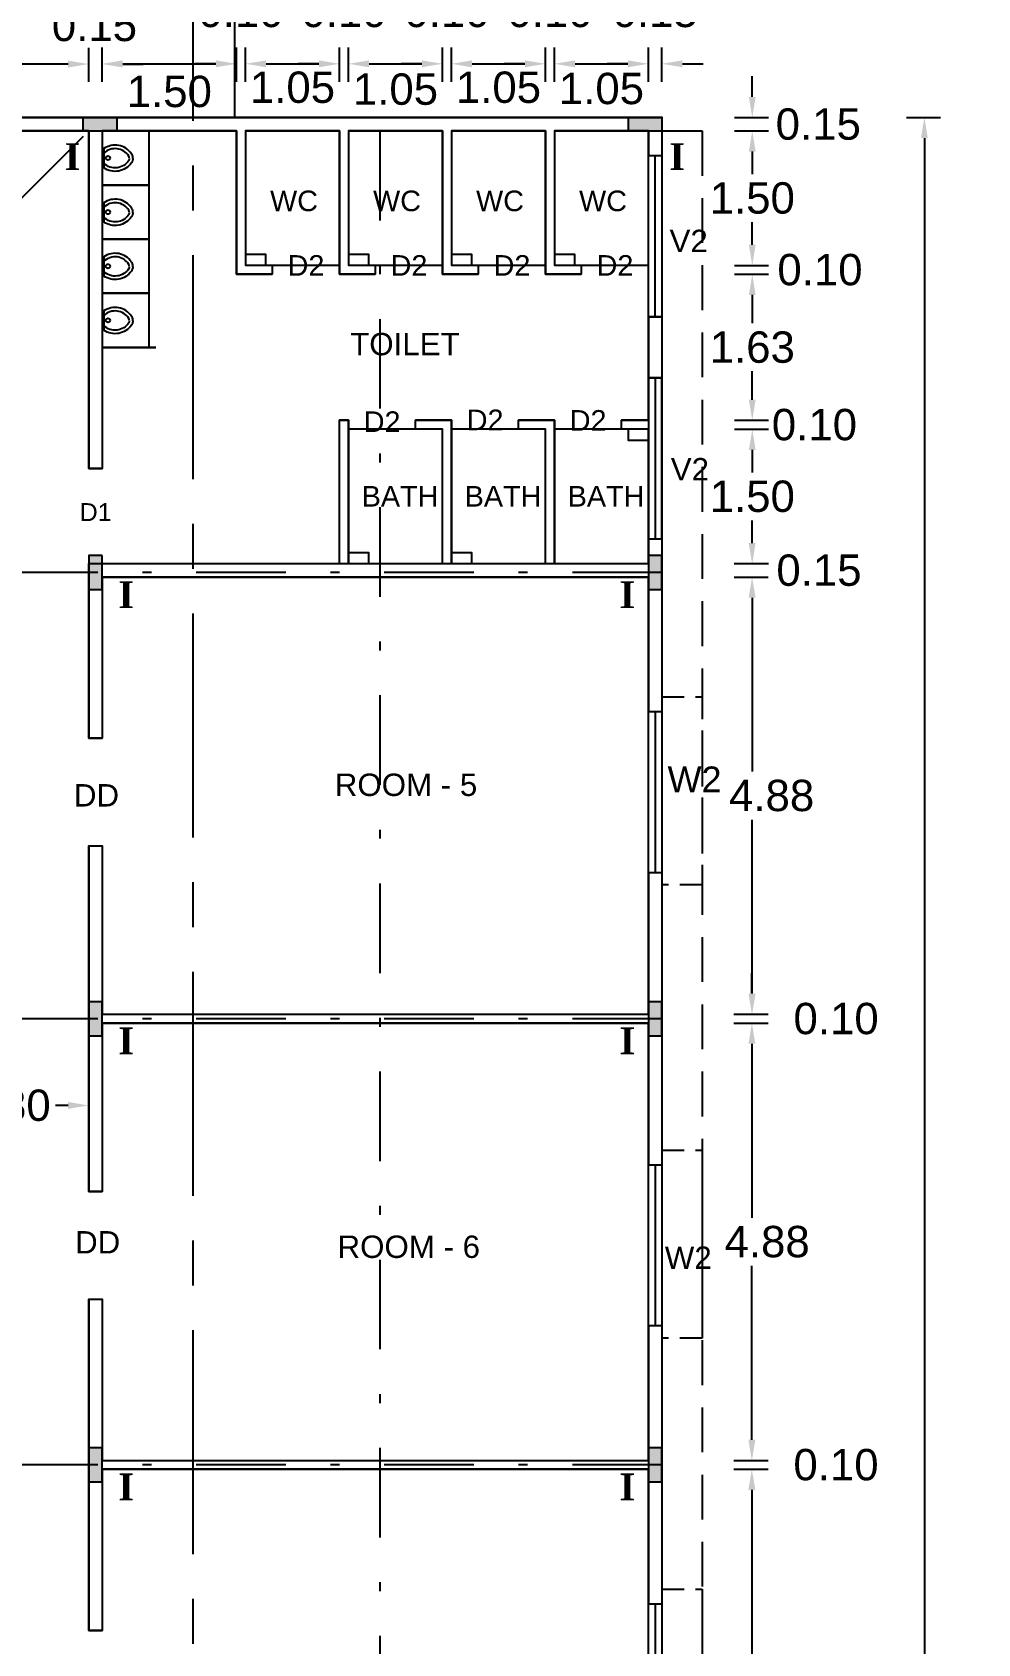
# Model space of a CAD drawing. Header units: metres. Extents: x 3715 to 4596, y 2418 to 2709.
# Drawn here: x 4053.14 to 4063.69, y 2608.98 to 2626.97 of the extents above; entities that cross this region are included whole.
import ezdxf

# ---------------------------------------------------------------- set-up
doc = ezdxf.new("R2010")
doc.units = ezdxf.units.M
doc.header["$MEASUREMENT"] = 0
for name, pattern in [('CENTER', [2, 1.25, -0.25, 0.25, -0.25]), ('DASHDOT', [1, 0.5, -0.25, 0, -0.25]), ('DASHED', [0.75, 0.5, -0.25])]:
    doc.linetypes.add(name, pattern=pattern)
for name, color, linetype in [('BLK_5_DA_RAMP_1', 7, 'Continuous'), ('BLK_5_FLR_0_BLT_UP_AREA', 46, 'Continuous'), ('BLK_5_FLR_0_CARPET_AREA', 46, 'Continuous'), ('BLK_5_FLR_0_URINAL', 235, 'Continuous'), ('BLK_5_FLR_0_WASH', 7, 'Continuous'), ('BLK_5_FLR_0_WATER_CLOSET', 1, 'Continuous'), ('PATH_WAY', 4, 'Continuous')]:
    doc.layers.add(name, color=color, linetype=linetype)
doc.styles.add('Inner font', font='arial.ttf')
doc.styles.add('notes', font='arial.ttf')
doc.styles.get("Standard").update_dxf_attribs({"font": 'arial.ttf'})
doc.styles.add('Times New Roman$101', font='timesbd.ttf', dxfattribs={"height": 3.024})
doc.dimstyles.get("Standard").update_dxf_attribs({"dimtxt": 0.35, "dimasz": 0.23, "dimexe": 0.18, "dimexo": 0.0625, "dimgap": 0.09, "dimtad": 0, "dimtih": 1, "dimtoh": 1, "dimzin": 0, "dimdsep": 46, "dimtxsty": 'Standard', "dimcen": 0.09, "dimadec": 0, "dimazin": 0, "dimtfac": 1, "dimtofl": 0, "dimtmove": 2, "dimatfit": 3, "dimfxl": 0, "dimtolj": 1, "dimtzin": 0, "dimarcsym": 0})

# ---------------------------------------------------------------- blocks, each defined once
blk = doc.blocks.new('*D114')
at = {"color": 0, "lineweight": -2, "ltscale": 0.1}
for p, q in [((4062.898, 2626.017), (4063.278, 2626.017)), ((4063.098, 2625.787), (4063.098, 2608.784)), ((4063.098, 2591.242), (4063.098, 2608.246)), ((4062.898, 2591.012), (4063.278, 2591.012))]:
    blk.add_line(p, q, dxfattribs=at)
at = {"color": 0, "ltscale": 0.1}
for points in [[(4063.059, 2625.787), (4063.136, 2625.787), (4063.098, 2626.017)], [(4063.059, 2591.242), (4063.136, 2591.242), (4063.098, 2591.012)]]:
    blk.add_solid(points, dxfattribs=at)
at = {"color": 0, "ltscale": 0.1, "insert": (4063.098, 2608.515), "char_height": 0.35, "attachment_point": 5}
blk.add_mtext('\\A1;35.01', dxfattribs=at)
blk = doc.blocks.new('*D135')
at = {"color": 0, "lineweight": -2, "ltscale": 0.1}
for p, q in [((4042.967, 2626.414), (4042.967, 2626.794)), ((4053.767, 2626.414), (4053.767, 2626.794)), ((4043.197, 2626.614), (4048.368, 2626.614)), ((4053.537, 2626.614), (4049.695, 2626.614))]:
    blk.add_line(p, q, dxfattribs=at)
at = {"color": 0, "ltscale": 0.1}
for points in [[(4043.197, 2626.652), (4043.197, 2626.575), (4042.967, 2626.614)], [(4053.537, 2626.652), (4053.537, 2626.575), (4053.767, 2626.614)]]:
    blk.add_solid(points, dxfattribs=at)
at = {"color": 0, "ltscale": 0.1, "insert": (4049.032, 2626.614), "char_height": 0.35, "attachment_point": 5}
blk.add_mtext('\\A1;10.80', dxfattribs=at)
blk = doc.blocks.new('*D136')
at = {"color": 0, "lineweight": -2, "ltscale": 0.1}
for p, q in [((4053.767, 2626.414), (4053.767, 2626.794)), ((4053.917, 2626.414), (4053.917, 2626.794)), ((4053.537, 2626.614), (4053.307, 2626.614)), ((4054.147, 2626.614), (4054.377, 2626.614))]:
    blk.add_line(p, q, dxfattribs=at)
at = {"color": 0, "ltscale": 0.1}
for points in [[(4053.537, 2626.652), (4053.537, 2626.576), (4053.767, 2626.614)], [(4054.147, 2626.652), (4054.147, 2626.576), (4053.917, 2626.614)]]:
    blk.add_solid(points, dxfattribs=at)
at = {"color": 0, "ltscale": 0.1, "insert": (4053.831, 2627.043), "char_height": 0.35, "attachment_point": 5}
blk.add_mtext('\\A1;0.15', dxfattribs=at)
blk = doc.blocks.new('*D137')
at = {"color": 0, "lineweight": -2, "ltscale": 0.1}
for p, q in [((4053.917, 2626.417), (4053.917, 2626.797)), ((4055.417, 2626.417), (4055.417, 2626.797)), ((4054.147, 2626.617), (4055.187, 2626.617))]:
    blk.add_line(p, q, dxfattribs=at)
at = {"color": 0, "ltscale": 0.1}
for points in [[(4054.147, 2626.655), (4054.147, 2626.578), (4053.917, 2626.617)], [(4055.187, 2626.655), (4055.187, 2626.578), (4055.417, 2626.617)]]:
    blk.add_solid(points, dxfattribs=at)
at = {"color": 0, "ltscale": 0.1, "insert": (4054.667, 2626.306), "char_height": 0.35, "attachment_point": 5}
blk.add_mtext('\\A1;1.50', dxfattribs=at)
blk = doc.blocks.new('*D138')
at = {"color": 0, "lineweight": -2, "ltscale": 0.1}
for p, q in [((4055.417, 2626.417), (4055.417, 2626.797)), ((4055.517, 2626.417), (4055.517, 2626.797)), ((4055.187, 2626.617), (4054.957, 2626.617)), ((4055.747, 2626.617), (4055.977, 2626.617))]:
    blk.add_line(p, q, dxfattribs=at)
at = {"color": 0, "ltscale": 0.1}
for points in [[(4055.187, 2626.655), (4055.187, 2626.578), (4055.417, 2626.617)], [(4055.747, 2626.655), (4055.747, 2626.578), (4055.517, 2626.617)]]:
    blk.add_solid(points, dxfattribs=at)
at = {"color": 0, "ltscale": 0.1, "insert": (4055.467, 2627.199), "char_height": 0.35, "attachment_point": 5}
blk.add_mtext('\\A1;0.10', dxfattribs=at)
blk = doc.blocks.new('*D139')
at = {"color": 0, "lineweight": -2, "ltscale": 0.1}
for p, q in [((4055.517, 2626.417), (4055.517, 2626.797)), ((4056.567, 2626.417), (4056.567, 2626.797)), ((4055.747, 2626.617), (4056.337, 2626.617))]:
    blk.add_line(p, q, dxfattribs=at)
at = {"color": 0, "ltscale": 0.1}
for points in [[(4055.747, 2626.655), (4055.747, 2626.578), (4055.517, 2626.617)], [(4056.337, 2626.655), (4056.337, 2626.578), (4056.567, 2626.617)]]:
    blk.add_solid(points, dxfattribs=at)
at = {"color": 0, "ltscale": 0.1, "insert": (4056.042, 2626.353), "char_height": 0.35, "attachment_point": 5}
blk.add_mtext('\\A1;1.05', dxfattribs=at)
blk = doc.blocks.new('*D140')
at = {"color": 0, "lineweight": -2, "ltscale": 0.1}
for p, q in [((4056.567, 2626.417), (4056.567, 2626.797)), ((4056.667, 2626.417), (4056.667, 2626.797)), ((4056.337, 2626.617), (4056.107, 2626.617)), ((4056.897, 2626.617), (4057.127, 2626.617))]:
    blk.add_line(p, q, dxfattribs=at)
at = {"color": 0, "ltscale": 0.1}
for points in [[(4056.337, 2626.655), (4056.337, 2626.578), (4056.567, 2626.617)], [(4056.897, 2626.655), (4056.897, 2626.578), (4056.667, 2626.617)]]:
    blk.add_solid(points, dxfattribs=at)
at = {"color": 0, "ltscale": 0.1, "insert": (4056.617, 2627.199), "char_height": 0.35, "attachment_point": 5}
blk.add_mtext('\\A1;0.10', dxfattribs=at)
blk = doc.blocks.new('*D141')
at = {"color": 0, "lineweight": -2, "ltscale": 0.1}
for p, q in [((4056.667, 2626.417), (4056.667, 2626.797)), ((4057.717, 2626.417), (4057.717, 2626.797)), ((4056.897, 2626.617), (4057.487, 2626.617))]:
    blk.add_line(p, q, dxfattribs=at)
at = {"color": 0, "ltscale": 0.1}
for points in [[(4056.897, 2626.655), (4056.897, 2626.578), (4056.667, 2626.617)], [(4057.487, 2626.655), (4057.487, 2626.578), (4057.717, 2626.617)]]:
    blk.add_solid(points, dxfattribs=at)
at = {"color": 0, "ltscale": 0.1, "insert": (4057.192, 2626.332), "char_height": 0.35, "attachment_point": 5}
blk.add_mtext('\\A1;1.05', dxfattribs=at)
blk = doc.blocks.new('*D142')
at = {"color": 0, "lineweight": -2, "ltscale": 0.1}
for p, q in [((4057.717, 2626.417), (4057.717, 2626.797)), ((4057.817, 2626.417), (4057.817, 2626.797)), ((4057.487, 2626.617), (4057.257, 2626.617)), ((4058.047, 2626.617), (4058.277, 2626.617))]:
    blk.add_line(p, q, dxfattribs=at)
at = {"color": 0, "ltscale": 0.1}
for points in [[(4057.487, 2626.655), (4057.487, 2626.578), (4057.717, 2626.617)], [(4058.047, 2626.655), (4058.047, 2626.578), (4057.817, 2626.617)]]:
    blk.add_solid(points, dxfattribs=at)
at = {"color": 0, "ltscale": 0.1, "insert": (4057.767, 2627.199), "char_height": 0.35, "attachment_point": 5}
blk.add_mtext('\\A1;0.10', dxfattribs=at)
blk = doc.blocks.new('*D143')
at = {"color": 0, "lineweight": -2, "ltscale": 0.1}
for p, q in [((4057.817, 2626.417), (4057.817, 2626.797)), ((4058.867, 2626.417), (4058.867, 2626.797)), ((4058.047, 2626.617), (4058.637, 2626.617))]:
    blk.add_line(p, q, dxfattribs=at)
at = {"color": 0, "ltscale": 0.1}
for points in [[(4058.047, 2626.655), (4058.047, 2626.578), (4057.817, 2626.617)], [(4058.637, 2626.655), (4058.637, 2626.578), (4058.867, 2626.617)]]:
    blk.add_solid(points, dxfattribs=at)
at = {"color": 0, "ltscale": 0.1, "insert": (4058.342, 2626.353), "char_height": 0.35, "attachment_point": 5}
blk.add_mtext('\\A1;1.05', dxfattribs=at)
blk = doc.blocks.new('*D144')
at = {"color": 0, "lineweight": -2, "ltscale": 0.1}
for p, q in [((4058.867, 2626.417), (4058.867, 2626.797)), ((4058.967, 2626.417), (4058.967, 2626.797)), ((4058.637, 2626.617), (4058.407, 2626.617)), ((4059.197, 2626.617), (4059.427, 2626.617))]:
    blk.add_line(p, q, dxfattribs=at)
at = {"color": 0, "ltscale": 0.1}
for points in [[(4058.637, 2626.655), (4058.637, 2626.578), (4058.867, 2626.617)], [(4059.197, 2626.655), (4059.197, 2626.578), (4058.967, 2626.617)]]:
    blk.add_solid(points, dxfattribs=at)
at = {"color": 0, "ltscale": 0.1, "insert": (4058.917, 2627.199), "char_height": 0.35, "attachment_point": 5}
blk.add_mtext('\\A1;0.10', dxfattribs=at)
blk = doc.blocks.new('*D145')
at = {"color": 0, "lineweight": -2, "ltscale": 0.1}
for p, q in [((4058.967, 2626.417), (4058.967, 2626.797)), ((4060.017, 2626.417), (4060.017, 2626.797)), ((4059.197, 2626.617), (4059.787, 2626.617))]:
    blk.add_line(p, q, dxfattribs=at)
at = {"color": 0, "ltscale": 0.1}
for points in [[(4059.197, 2626.655), (4059.197, 2626.578), (4058.967, 2626.617)], [(4059.787, 2626.655), (4059.787, 2626.578), (4060.017, 2626.617)]]:
    blk.add_solid(points, dxfattribs=at)
at = {"color": 0, "ltscale": 0.1, "insert": (4059.492, 2626.339), "char_height": 0.35, "attachment_point": 5}
blk.add_mtext('\\A1;1.05', dxfattribs=at)
blk = doc.blocks.new('*D146')
at = {"color": 0, "lineweight": -2, "ltscale": 0.1}
for p, q in [((4060.017, 2626.417), (4060.017, 2626.797)), ((4060.167, 2626.417), (4060.167, 2626.797)), ((4059.787, 2626.617), (4059.557, 2626.617)), ((4060.397, 2626.617), (4060.627, 2626.617))]:
    blk.add_line(p, q, dxfattribs=at)
at = {"color": 0, "ltscale": 0.1}
for points in [[(4059.787, 2626.655), (4059.787, 2626.578), (4060.017, 2626.617)], [(4060.397, 2626.655), (4060.397, 2626.578), (4060.167, 2626.617)]]:
    blk.add_solid(points, dxfattribs=at)
at = {"color": 0, "ltscale": 0.1, "insert": (4060.092, 2627.199), "char_height": 0.35, "attachment_point": 5}
blk.add_mtext('\\A1;0.15', dxfattribs=at)
blk = doc.blocks.new('*D147')
at = {"color": 0, "lineweight": -2, "ltscale": 0.1}
for p, q in [((4034.767, 2627.457), (4034.767, 2627.837)), ((4060.167, 2627.457), (4060.167, 2627.837)), ((4034.997, 2627.657), (4046.784, 2627.657)), ((4059.937, 2627.657), (4048.15, 2627.657))]:
    blk.add_line(p, q, dxfattribs=at)
at = {"color": 0, "ltscale": 0.1}
for points in [[(4034.997, 2627.695), (4034.997, 2627.618), (4034.767, 2627.657)], [(4059.937, 2627.695), (4059.937, 2627.618), (4060.167, 2627.657)]]:
    blk.add_solid(points, dxfattribs=at)
at = {"color": 0, "ltscale": 0.1, "insert": (4047.467, 2627.657), "char_height": 0.35, "attachment_point": 5}
blk.add_mtext('\\A1;25.40', dxfattribs=at)
blk = doc.blocks.new('*D148')
at = {"color": 0, "lineweight": -2, "ltscale": 0.1}
for p, q in [((4061.176, 2626.247), (4061.176, 2626.477)), ((4060.976, 2626.017), (4061.356, 2626.017)), ((4060.976, 2625.867), (4061.356, 2625.867)), ((4061.176, 2625.637), (4061.176, 2625.407))]:
    blk.add_line(p, q, dxfattribs=at)
at = {"color": 0, "ltscale": 0.1}
for points in [[(4061.138, 2626.247), (4061.214, 2626.247), (4061.176, 2626.017)], [(4061.138, 2625.637), (4061.214, 2625.637), (4061.176, 2625.867)]]:
    blk.add_solid(points, dxfattribs=at)
at = {"color": 0, "ltscale": 0.1, "insert": (4061.913, 2625.942), "char_height": 0.35, "attachment_point": 5}
blk.add_mtext('\\A1;0.15', dxfattribs=at)
blk = doc.blocks.new('*D149')
at = {"color": 0, "lineweight": -2, "ltscale": 0.1}
for p, q in [((4060.976, 2625.867), (4061.356, 2625.867)), ((4061.176, 2625.637), (4061.176, 2625.386)), ((4061.176, 2624.597), (4061.176, 2624.849)), ((4060.976, 2624.367), (4061.356, 2624.367))]:
    blk.add_line(p, q, dxfattribs=at)
at = {"color": 0, "ltscale": 0.1}
for points in [[(4061.138, 2625.637), (4061.214, 2625.637), (4061.176, 2625.867)], [(4061.138, 2624.597), (4061.214, 2624.597), (4061.176, 2624.367)]]:
    blk.add_solid(points, dxfattribs=at)
at = {"color": 0, "ltscale": 0.1, "insert": (4061.176, 2625.117), "char_height": 0.35, "attachment_point": 5}
blk.add_mtext('\\A1;1.50', dxfattribs=at)
blk = doc.blocks.new('*D150')
at = {"color": 0, "lineweight": -2, "ltscale": 0.1}
for p, q in [((4061.176, 2624.597), (4061.176, 2624.827)), ((4060.976, 2624.367), (4061.356, 2624.367)), ((4060.976, 2624.267), (4061.356, 2624.267)), ((4061.176, 2624.037), (4061.176, 2623.807))]:
    blk.add_line(p, q, dxfattribs=at)
at = {"color": 0, "ltscale": 0.1}
for points in [[(4061.138, 2624.597), (4061.214, 2624.597), (4061.176, 2624.367)], [(4061.138, 2624.037), (4061.214, 2624.037), (4061.176, 2624.267)]]:
    blk.add_solid(points, dxfattribs=at)
at = {"color": 0, "ltscale": 0.1, "insert": (4061.932, 2624.317), "char_height": 0.35, "attachment_point": 5}
blk.add_mtext('\\A1;0.10', dxfattribs=at)
blk = doc.blocks.new('*D151')
at = {"color": 0, "lineweight": -2, "ltscale": 0.1}
for p, q in [((4060.976, 2624.267), (4061.356, 2624.267)), ((4061.176, 2624.037), (4061.176, 2623.721)), ((4061.176, 2622.867), (4061.176, 2623.184)), ((4060.976, 2622.637), (4061.356, 2622.637))]:
    blk.add_line(p, q, dxfattribs=at)
at = {"color": 0, "ltscale": 0.1}
for points in [[(4061.138, 2624.037), (4061.214, 2624.037), (4061.176, 2624.267)], [(4061.138, 2622.867), (4061.214, 2622.867), (4061.176, 2622.637)]]:
    blk.add_solid(points, dxfattribs=at)
at = {"color": 0, "ltscale": 0.1, "insert": (4061.176, 2623.452), "char_height": 0.35, "attachment_point": 5}
blk.add_mtext('\\A1;1.63', dxfattribs=at)
blk = doc.blocks.new('*D152')
at = {"color": 0, "lineweight": -2, "ltscale": 0.1}
for p, q in [((4061.176, 2622.867), (4061.176, 2623.097)), ((4060.976, 2622.637), (4061.356, 2622.637)), ((4060.976, 2622.537), (4061.356, 2622.537)), ((4061.176, 2622.307), (4061.176, 2622.077))]:
    blk.add_line(p, q, dxfattribs=at)
at = {"color": 0, "ltscale": 0.1}
for points in [[(4061.138, 2622.867), (4061.214, 2622.867), (4061.176, 2622.637)], [(4061.138, 2622.307), (4061.214, 2622.307), (4061.176, 2622.537)]]:
    blk.add_solid(points, dxfattribs=at)
at = {"color": 0, "ltscale": 0.1, "insert": (4061.87, 2622.587), "char_height": 0.35, "attachment_point": 5}
blk.add_mtext('\\A1;0.10', dxfattribs=at)
blk = doc.blocks.new('*D153')
at = {"color": 0, "lineweight": -2, "ltscale": 0.1}
for p, q in [((4060.976, 2622.537), (4061.356, 2622.537)), ((4061.176, 2622.307), (4061.176, 2622.056)), ((4061.176, 2621.267), (4061.176, 2621.519)), ((4060.976, 2621.037), (4061.356, 2621.037))]:
    blk.add_line(p, q, dxfattribs=at)
at = {"color": 0, "ltscale": 0.1}
for points in [[(4061.138, 2622.307), (4061.214, 2622.307), (4061.176, 2622.537)], [(4061.138, 2621.267), (4061.214, 2621.267), (4061.176, 2621.037)]]:
    blk.add_solid(points, dxfattribs=at)
at = {"color": 0, "ltscale": 0.1, "insert": (4061.176, 2621.787), "char_height": 0.35, "attachment_point": 5}
blk.add_mtext('\\A1;1.50', dxfattribs=at)
blk = doc.blocks.new('*D154')
at = {"color": 0, "lineweight": -2, "ltscale": 0.1}
for p, q in [((4061.174, 2621.267), (4061.174, 2621.497)), ((4060.974, 2621.037), (4061.354, 2621.037)), ((4060.974, 2620.887), (4061.354, 2620.887)), ((4061.174, 2620.657), (4061.174, 2620.427))]:
    blk.add_line(p, q, dxfattribs=at)
at = {"color": 0, "ltscale": 0.1}
for points in [[(4061.136, 2621.267), (4061.213, 2621.267), (4061.174, 2621.037)], [(4061.136, 2620.657), (4061.213, 2620.657), (4061.174, 2620.887)]]:
    blk.add_solid(points, dxfattribs=at)
at = {"color": 0, "ltscale": 0.1, "insert": (4061.921, 2620.962), "char_height": 0.35, "attachment_point": 5}
blk.add_mtext('\\A1;0.15', dxfattribs=at)
blk = doc.blocks.new('*D155')
at = {"color": 0, "lineweight": -2, "ltscale": 0.1}
for p, q in [((4060.974, 2620.887), (4061.354, 2620.887)), ((4061.174, 2620.657), (4061.174, 2618.716)), ((4061.174, 2616.237), (4061.174, 2618.179)), ((4060.974, 2616.007), (4061.354, 2616.007))]:
    blk.add_line(p, q, dxfattribs=at)
at = {"color": 0, "ltscale": 0.1}
for points in [[(4061.136, 2620.657), (4061.213, 2620.657), (4061.174, 2620.887)], [(4061.136, 2616.237), (4061.213, 2616.237), (4061.174, 2616.007)]]:
    blk.add_solid(points, dxfattribs=at)
at = {"color": 0, "ltscale": 0.1, "insert": (4061.392, 2618.447), "char_height": 0.35, "attachment_point": 5}
blk.add_mtext('\\A1;4.88', dxfattribs=at)
blk = doc.blocks.new('*D156')
at = {"color": 0, "lineweight": -2, "ltscale": 0.1}
for p, q in [((4061.172, 2616.237), (4061.172, 2616.467)), ((4060.972, 2616.007), (4061.352, 2616.007)), ((4060.972, 2615.907), (4061.352, 2615.907)), ((4061.172, 2615.677), (4061.172, 2615.447))]:
    blk.add_line(p, q, dxfattribs=at)
at = {"color": 0, "ltscale": 0.1}
for points in [[(4061.134, 2616.237), (4061.211, 2616.237), (4061.172, 2616.007)], [(4061.134, 2615.677), (4061.211, 2615.677), (4061.172, 2615.907)]]:
    blk.add_solid(points, dxfattribs=at)
at = {"color": 0, "ltscale": 0.1, "insert": (4062.112, 2615.957), "char_height": 0.35, "attachment_point": 5}
blk.add_mtext('\\A1;0.10', dxfattribs=at)
blk = doc.blocks.new('*D157')
at = {"color": 0, "lineweight": -2, "ltscale": 0.1}
for p, q in [((4060.972, 2615.907), (4061.352, 2615.907)), ((4061.172, 2615.677), (4061.172, 2613.736)), ((4061.172, 2611.257), (4061.172, 2613.199)), ((4060.972, 2611.027), (4061.352, 2611.027))]:
    blk.add_line(p, q, dxfattribs=at)
at = {"color": 0, "ltscale": 0.1}
for points in [[(4061.134, 2615.677), (4061.211, 2615.677), (4061.172, 2615.907)], [(4061.134, 2611.257), (4061.211, 2611.257), (4061.172, 2611.027)]]:
    blk.add_solid(points, dxfattribs=at)
at = {"color": 0, "ltscale": 0.1, "insert": (4061.342, 2613.467), "char_height": 0.35, "attachment_point": 5}
blk.add_mtext('\\A1;4.88', dxfattribs=at)
blk = doc.blocks.new('*D158')
at = {"color": 0, "lineweight": -2, "ltscale": 0.1}
for p, q in [((4061.171, 2611.257), (4061.171, 2611.487)), ((4060.971, 2611.027), (4061.351, 2611.027)), ((4060.971, 2610.927), (4061.351, 2610.927)), ((4061.171, 2610.697), (4061.171, 2610.467))]:
    blk.add_line(p, q, dxfattribs=at)
at = {"color": 0, "ltscale": 0.1}
for points in [[(4061.133, 2611.257), (4061.21, 2611.257), (4061.171, 2611.027)], [(4061.133, 2610.697), (4061.21, 2610.697), (4061.171, 2610.927)]]:
    blk.add_solid(points, dxfattribs=at)
at = {"color": 0, "ltscale": 0.1, "insert": (4062.111, 2610.977), "char_height": 0.35, "attachment_point": 5}
blk.add_mtext('\\A1;0.10', dxfattribs=at)
blk = doc.blocks.new('*D159')
at = {"color": 0, "lineweight": -2, "ltscale": 0.1}
for p, q in [((4060.972, 2610.927), (4061.352, 2610.927)), ((4061.172, 2610.697), (4061.172, 2608.756)), ((4061.172, 2606.277), (4061.172, 2608.219)), ((4060.972, 2606.047), (4061.352, 2606.047))]:
    blk.add_line(p, q, dxfattribs=at)
at = {"color": 0, "ltscale": 0.1}
for points in [[(4061.134, 2610.697), (4061.21, 2610.697), (4061.172, 2610.927)], [(4061.134, 2606.277), (4061.21, 2606.277), (4061.172, 2606.047)]]:
    blk.add_solid(points, dxfattribs=at)
at = {"color": 0, "ltscale": 0.1, "insert": (4061.258, 2608.487), "char_height": 0.35, "attachment_point": 5}
blk.add_mtext('\\A1;4.88', dxfattribs=at)
blk = doc.blocks.new('*D625')
at = {"layer": 'PATH_WAY', "color": 0, "lineweight": -2}
for p, q in [((4051.967, 2614.948), (4051.967, 2615.169)), ((4053.767, 2614.948), (4053.767, 2615.169)), ((4052.197, 2614.989), (4052.34, 2614.989)), ((4053.537, 2614.989), (4053.395, 2614.989))]:
    blk.add_line(p, q, dxfattribs=at)
at = {"layer": 'PATH_WAY', "color": 0}
for points in [[(4052.197, 2615.027), (4052.197, 2614.951), (4051.967, 2614.989)], [(4053.537, 2615.027), (4053.537, 2614.951), (4053.767, 2614.989)]]:
    blk.add_solid(points, dxfattribs=at)
at = {"layer": 'PATH_WAY', "color": 0, "insert": (4052.867, 2614.989), "char_height": 0.35, "attachment_point": 5}
blk.add_mtext('\\A1;1.80', dxfattribs=at)
blk = doc.blocks.new('*D675')
at = {"layer": 'BLK_5_DA_RAMP_1', "color": 0, "lineweight": -2}
for p, q in [((4050.679, 2627.817), (4050.299, 2627.817)), ((4050.479, 2627.587), (4050.479, 2627.186)), ((4050.479, 2626.247), (4050.479, 2626.649)), ((4050.679, 2626.017), (4050.299, 2626.017))]:
    blk.add_line(p, q, dxfattribs=at)
at = {"layer": 'BLK_5_DA_RAMP_1', "color": 0}
for points in [[(4050.441, 2627.587), (4050.518, 2627.587), (4050.479, 2627.817)], [(4050.441, 2626.247), (4050.518, 2626.247), (4050.479, 2626.017)]]:
    blk.add_solid(points, dxfattribs=at)
at = {"layer": 'BLK_5_DA_RAMP_1', "color": 0, "insert": (4050.479, 2626.917), "char_height": 0.35, "attachment_point": 5}
blk.add_mtext('\\A1;1.80', dxfattribs=at)

msp = doc.modelspace()

# ---------------------------------------------------------------- hatches: boundary and pattern name
h = msp.add_hatch(color=1)
h.dxf.hatch_style = 1
h.paths.add_polyline_path([(4054.08328, 2625.86726), (4054.08328, 2626.01733), (4053.70328, 2626.01733), (4053.70328, 2625.86726)])
h = msp.add_hatch(color=1)
h.dxf.hatch_style = 1
h.paths.add_polyline_path([(4060.17037, 2625.86733), (4060.17037, 2626.01733), (4059.79037, 2626.01733), (4059.79037, 2625.86733)])
h = msp.add_hatch(color=1)
h.dxf.hatch_style = 1
h.paths.add_polyline_path([(4053.91733, 2621.12733), (4053.76733, 2621.12733), (4053.76733, 2620.74733), (4053.91733, 2620.74733)])
h = msp.add_hatch(color=1)
h.dxf.hatch_style = 1
h.paths.add_polyline_path([(4060.01733, 2620.74733), (4060.16643, 2620.74733), (4060.16643, 2621.12733), (4060.01733, 2621.12733)])
h = msp.add_hatch(color=1)
h.dxf.hatch_style = 1
h.paths.add_polyline_path([(4053.91733, 2616.14733), (4053.76734, 2616.14733), (4053.76734, 2615.76733), (4053.91733, 2615.76733)])
h = msp.add_hatch(color=1)
h.dxf.hatch_style = 1
h.paths.add_polyline_path([(4060.01733, 2615.76733), (4060.16643, 2615.76733), (4060.16643, 2616.14733), (4060.01733, 2616.14733)])
h = msp.add_hatch(color=1)
h.dxf.hatch_style = 1
h.paths.add_polyline_path([(4053.91733, 2611.16733), (4053.76733, 2611.16733), (4053.76733, 2610.78733), (4053.91733, 2610.78733)])
h = msp.add_hatch(color=1)
h.dxf.hatch_style = 1
h.paths.add_polyline_path([(4060.01733, 2610.78733), (4060.16643, 2610.78733), (4060.16643, 2611.16733), (4060.01733, 2611.16733)])

# ---------------------------------------------------------------- linework, layer by layer
at = {"linetype": 'CENTER', "ltscale": 2}
msp.add_line((4054.92925, 2628.48054), (4054.92925, 2588.90106), dxfattribs=at)
for p, q in [((4060.16733, 2626.01733), (4051.96733, 2626.01733)), ((4060.16733, 2626.01733), (4060.16733, 2625.59233)), ((4051.96733, 2625.86733), (4053.76733, 2625.86733)), ((4053.76733, 2625.86733), (4053.76749, 2622.09983)), ((4053.91733, 2625.86733), (4053.91749, 2622.09983)), ((4053.91733, 2625.86733), (4055.41733, 2625.86733)), ((4055.41733, 2625.86733), (4055.41733, 2624.26733)), ((4055.51733, 2625.86733), (4055.51733, 2624.36733)), ((4055.51733, 2625.86733), (4056.56733, 2625.86733)), ((4056.56733, 2625.86733), (4056.56733, 2624.26733)), ((4056.66733, 2625.86733), (4056.66733, 2624.36733)), ((4056.66733, 2625.86733), (4057.71733, 2625.86733)), ((4057.71733, 2625.86733), (4057.71733, 2624.26733)), ((4057.81733, 2625.86733), (4057.81733, 2624.36733)), ((4057.81733, 2625.86733), (4058.86733, 2625.86733)), ((4058.86733, 2625.86733), (4058.86733, 2624.26733)), ((4058.96733, 2625.86733), (4058.96733, 2624.36733)), ((4058.96733, 2625.86733), (4060.01733, 2625.86733)), ((4060.01733, 2625.86733), (4060.01733, 2625.59233)), ((4053.93699, 2625.66984), (4053.91733, 2625.66984)), ((4053.91733, 2625.66984), (4053.91733, 2625.45541)), ((4053.93699, 2625.66984), (4053.93699, 2625.45541)), ((4060.01733, 2625.59233), (4060.16733, 2625.59233)), ((4053.93699, 2625.45541), (4053.91733, 2625.45541)), ((4053.93699, 2625.06579), (4053.91733, 2625.06579)), ((4053.91733, 2625.06579), (4053.91733, 2624.85136)), ((4053.93699, 2625.06579), (4053.93699, 2624.85136)), ((4053.93699, 2624.85136), (4053.91733, 2624.85136)), ((4053.93699, 2624.46174), (4053.91733, 2624.46174)), ((4053.91733, 2624.46174), (4053.91733, 2624.24732)), ((4053.93699, 2624.46174), (4053.93699, 2624.24732)), ((4055.51733, 2624.36733), (4055.81733, 2624.36733)), ((4055.81733, 2624.36733), (4055.81733, 2624.26733)), ((4056.66733, 2624.36733), (4056.96733, 2624.36733)), ((4056.96733, 2624.36733), (4056.96733, 2624.26733)), ((4057.81733, 2624.36733), (4058.11733, 2624.36733)), ((4058.11733, 2624.36733), (4058.11733, 2624.26733)), ((4058.96733, 2624.36733), (4059.26733, 2624.36733)), ((4059.26733, 2624.36733), (4059.26733, 2624.26733)), ((4053.93699, 2624.24732), (4053.91733, 2624.24732)), ((4055.41733, 2624.26733), (4055.81733, 2624.26733)), ((4056.56733, 2624.26733), (4056.96733, 2624.26733)), ((4057.71733, 2624.26733), (4058.11733, 2624.26733)), ((4058.86733, 2624.26733), (4059.26733, 2624.26733)), ((4053.93699, 2623.85769), (4053.91733, 2623.85769)), ((4053.91733, 2623.85769), (4053.91733, 2623.64327)), ((4053.93699, 2623.85769), (4053.93699, 2623.64327)), ((4060.01733, 2623.79233), (4060.01733, 2623.11233)), ((4060.01733, 2623.79233), (4060.16733, 2623.79233)), ((4060.16733, 2623.79233), (4060.16733, 2623.11233)), ((4053.93699, 2623.64327), (4053.91733, 2623.64327)), ((4060.01733, 2623.11233), (4060.16733, 2623.11233)), ((4056.56733, 2621.03733), (4056.56733, 2622.63733)), ((4056.66733, 2622.63733), (4056.56733, 2622.63733)), ((4056.66733, 2621.03733), (4056.66733, 2622.63733)), ((4057.81733, 2622.63733), (4057.41733, 2622.63733)), ((4057.41733, 2622.53733), (4057.41733, 2622.63733)), ((4057.71733, 2622.53733), (4057.41733, 2622.53733)), ((4057.71733, 2621.03733), (4057.71733, 2622.53733)), ((4057.81733, 2621.03733), (4057.81733, 2622.63733)), ((4058.96733, 2622.63733), (4058.56733, 2622.63733)), ((4058.56733, 2622.53733), (4058.56733, 2622.63733)), ((4058.86733, 2622.53733), (4058.56733, 2622.53733)), ((4058.86733, 2621.03733), (4058.86733, 2622.53733)), ((4058.96733, 2621.03733), (4058.96733, 2622.63733)), ((4059.71733, 2622.53733), (4059.71733, 2622.63733)), ((4060.01733, 2622.63733), (4059.71733, 2622.63733)), ((4060.01733, 2622.53733), (4059.71733, 2622.53733)), ((4053.76749, 2622.09983), (4053.91749, 2622.09983)), ((4060.01733, 2621.31233), (4060.01733, 2621.03733)), ((4060.01733, 2621.31233), (4060.16733, 2621.31233)), ((4060.16733, 2621.31233), (4060.16733, 2621.12483)), ((4053.76733, 2621.03733), (4053.76733, 2619.08734)), ((4053.76733, 2621.03733), (4060.01733, 2621.03733)), ((4053.91733, 2620.88733), (4053.91733, 2619.08734)), ((4053.91733, 2620.88733), (4060.01733, 2620.88733)), ((4060.01733, 2620.88733), (4060.01733, 2619.38733)), ((4060.16733, 2620.74983), (4060.16733, 2619.38733)), ((4060.01733, 2619.38733), (4060.16733, 2619.38733)), ((4053.76733, 2619.08734), (4053.91733, 2619.08734)), ((4053.76733, 2617.88732), (4053.91733, 2617.88732)), ((4053.76734, 2617.88732), (4053.76734, 2614.02734)), ((4053.91733, 2617.88732), (4053.91733, 2616.00733)), ((4060.01733, 2617.58733), (4060.01733, 2616.00733)), ((4060.16733, 2617.58733), (4060.01733, 2617.58733)), ((4060.16733, 2617.58733), (4060.16733, 2616.14483)), ((4053.91733, 2616.00733), (4060.01733, 2616.00733)), ((4053.91733, 2615.90733), (4060.01733, 2615.90733)), ((4053.91733, 2615.90733), (4053.91733, 2614.02734)), ((4060.01733, 2615.90733), (4060.01733, 2614.32733)), ((4060.16733, 2615.76983), (4060.16733, 2614.32733)), ((4060.01733, 2614.32733), (4060.16733, 2614.32733)), ((4053.76734, 2614.02734), (4053.91733, 2614.02734)), ((4053.76733, 2612.82732), (4053.76733, 2609.12734)), ((4053.76733, 2612.82732), (4053.91733, 2612.82732)), ((4053.91733, 2612.82732), (4053.91733, 2611.02733)), ((4060.01733, 2612.52733), (4060.01733, 2611.02733)), ((4060.16733, 2612.52733), (4060.01733, 2612.52733)), ((4060.16733, 2612.52733), (4060.16733, 2611.16483)), ((4053.91733, 2611.02733), (4060.01733, 2611.02733)), ((4053.91733, 2610.92733), (4060.01733, 2610.92733)), ((4053.91733, 2610.92733), (4053.91733, 2609.12734)), ((4060.01733, 2610.92733), (4060.01733, 2609.42733)), ((4060.16733, 2610.78983), (4060.16733, 2609.42733)), ((4060.01733, 2609.42733), (4060.16733, 2609.42733)), ((4053.76733, 2609.12734), (4053.91733, 2609.12734))]:
    msp.add_line(p, q)
at = {"linetype": 'DASHDOT', "ltscale": 2}
for p, q in [((4051.51733, 2623.61733), (4053.76733, 2625.86733)), ((4057.01733, 2625.86733), (4057.01733, 2591.16233)), ((4060.16734, 2620.93733), (4051.51733, 2620.93733)), ((4060.16734, 2615.95733), (4051.51733, 2615.95733)), ((4060.16733, 2610.97733), (4051.51733, 2610.97733))]:
    msp.add_line(p, q, dxfattribs=at)
at = {"color": 1}
for points in [[(4053.70328, 2626.01733), (4053.70328, 2625.86726), (4054.08328, 2625.86726), (4054.08328, 2626.01733)], [(4059.79037, 2626.01733), (4059.79037, 2625.86733), (4060.17037, 2625.86733), (4060.17037, 2626.01733)], [(4053.91733, 2621.12733), (4053.76733, 2621.12733), (4053.76733, 2620.74733), (4053.91733, 2620.74733)], [(4060.16643, 2621.12733), (4060.01733, 2621.12733), (4060.01733, 2620.74733), (4060.16643, 2620.74733)], [(4053.91733, 2616.14733), (4053.76734, 2616.14733), (4053.76734, 2615.76733), (4053.91733, 2615.76733)], [(4060.16643, 2616.14733), (4060.01733, 2616.14733), (4060.01733, 2615.76733), (4060.16643, 2615.76733)], [(4053.91733, 2611.16733), (4053.76733, 2611.16733), (4053.76733, 2610.78733), (4053.91733, 2610.78733)], [(4060.16643, 2611.16733), (4060.01733, 2611.16733), (4060.01733, 2610.78733), (4060.16643, 2610.78733)]]:
    msp.add_lwpolyline(points, close=True, dxfattribs=at)
at = {"linetype": 'DASHED'}
msp.add_lwpolyline([(4060.16733, 2625.86733), (4060.61733, 2625.86733), (4060.61733, 2591.18733), (4060.16733, 2591.18733)], dxfattribs=at)
for points in [[(4054.24368, 2625.6136, 0.41828412), (4053.93699, 2625.66984, 0.41828412)], [(4054.22039, 2625.56618, 0.12640245), (4054.21574, 2625.58426, 0.00814091), (4054.21463, 2625.58621, 0.47787816), (4053.93699, 2625.61891, 0.42864792)], [(4054.25938, 2625.55907, 0.15000961), (4054.25019, 2625.60322, 0.02833542), (4054.24368, 2625.6136, 0.07409978)], [(4054.22039, 2625.55907, -0.12640245), (4054.21574, 2625.54098, -0.00814091), (4054.21463, 2625.53903, -0.47787816), (4053.93699, 2625.50634, -0.42864792)], [(4054.25971, 2625.55907, -0.12640245), (4054.25019, 2625.52203, -0.02833542), (4054.24368, 2625.51164, -0.41828412), (4053.93699, 2625.45541, -0.41828412)], [(4054.24368, 2625.00956, 0.41828412), (4053.93699, 2625.06579, 0.41828412)], [(4054.22039, 2624.96213, 0.12640245), (4054.21574, 2624.98022, 0.00814091), (4054.21463, 2624.98216, 0.47787816), (4053.93699, 2625.01486, 0.42864792)], [(4054.22039, 2624.95502, -0.12640245), (4054.21574, 2624.93693, -0.00814091), (4054.21463, 2624.93499, -0.47787816), (4053.93699, 2624.90229, -0.42864792)], [(4054.25971, 2624.95502, -0.12640245), (4054.25019, 2624.91798, -0.02833542), (4054.24368, 2624.90759, -0.41828412), (4053.93699, 2624.85136, -0.41828412)], [(4054.25938, 2624.95502, 0.15000961), (4054.25019, 2624.99917, 0.02833542), (4054.24368, 2625.00956, 0.07409978)], [(4054.24368, 2624.40551, 0.41828412), (4053.93699, 2624.46174, 0.41828412)], [(4054.22039, 2624.35808, 0.12640245), (4054.21574, 2624.37617, 0.00814091), (4054.21463, 2624.37812, 0.47787816), (4053.93699, 2624.41082, 0.42864792)], [(4054.22039, 2624.35097, -0.12640245), (4054.21574, 2624.33289, -0.00814091), (4054.21463, 2624.33094, -0.47787816), (4053.93699, 2624.29824, -0.42864792)], [(4054.25971, 2624.35097, -0.12640245), (4054.25019, 2624.31393, -0.02833542), (4054.24368, 2624.30355, -0.41828412), (4053.93699, 2624.24732, -0.41828412)], [(4054.25938, 2624.35097, 0.15000961), (4054.25019, 2624.39512, 0.02833542), (4054.24368, 2624.40551, 0.07409978)], [(4054.24368, 2623.80146, 0.41828412), (4053.93699, 2623.85769, 0.41828412)], [(4054.22039, 2623.75403, 0.12640245), (4054.21574, 2623.77212, 0.00814091), (4054.21463, 2623.77407, 0.47787816), (4053.93699, 2623.80677, 0.42864792)], [(4054.25938, 2623.74692, 0.15000961), (4054.25019, 2623.79107, 0.02833542), (4054.24368, 2623.80146, 0.07409978)], [(4054.22039, 2623.74692, -0.12640245), (4054.21574, 2623.72884, -0.00814091), (4054.21463, 2623.72689, -0.47787816), (4053.93699, 2623.69419, -0.42864792)], [(4054.25971, 2623.74692, -0.12640245), (4054.25019, 2623.70989, -0.02833542), (4054.24368, 2623.6995, -0.41828412), (4053.93699, 2623.64327, -0.41828412)]]:
    msp.add_lwpolyline(points, format="xyb")
for points in [[(4060.16733, 2625.59233), (4060.16733, 2623.79233), (4060.01733, 2623.79233), (4060.01733, 2625.59233)], [(4060.16733, 2621.31233), (4060.16733, 2623.11233), (4060.01733, 2623.11233), (4060.01733, 2621.31233)], [(4060.01733, 2617.58733), (4060.01733, 2619.38733), (4060.16733, 2619.38733), (4060.16733, 2617.58733)], [(4060.01733, 2612.52733), (4060.01733, 2614.32733), (4060.16733, 2614.32733), (4060.16733, 2612.52733)], [(4060.01733, 2607.62733), (4060.01733, 2609.42733), (4060.16733, 2609.42733), (4060.16733, 2607.62733)]]:
    msp.add_lwpolyline(points, close=True)
at = {"ltscale": 0.3}
for points in [[(4060.09233, 2623.79233), (4060.09233, 2625.59233)], [(4060.09233, 2623.11233), (4060.09233, 2621.31233)]]:
    msp.add_lwpolyline(points, dxfattribs=at)
at = {"linetype": 'Continuous', "ltscale": 0.01, "const_width": 0.025}
for points in [[(4053.91733, 2625.26328), (4054.44233, 2625.26328)], [(4053.91733, 2624.65923), (4054.44233, 2624.65923)], [(4053.91733, 2624.05519), (4054.44233, 2624.05519)], [(4053.91733, 2623.45114), (4054.51733, 2623.45114)]]:
    msp.add_lwpolyline(points, dxfattribs=at)
at = {"linetype": 'DASHED', "ltscale": 0.5}
for points in [[(4060.16733, 2619.54983), (4060.61733, 2619.54983), (4060.61733, 2617.44983), (4060.16733, 2617.44983)], [(4060.16733, 2614.48983), (4060.61733, 2614.48983), (4060.61733, 2612.38983), (4060.16733, 2612.38983)], [(4060.16733, 2609.58983), (4060.61733, 2609.58983), (4060.61733, 2607.48983), (4060.16733, 2607.48983)]]:
    msp.add_lwpolyline(points, dxfattribs=at)
for points in [[(4060.09233, 2619.38733), (4060.09233, 2617.58733)], [(4060.09233, 2614.32733), (4060.09233, 2612.52733)], [(4060.09233, 2609.42733), (4060.09233, 2607.62733)]]:
    msp.add_lwpolyline(points)
for centre in [(4053.98194, 2625.56531), (4053.98194, 2624.96126), (4053.98194, 2624.35721), (4053.98194, 2623.75316)]:
    msp.add_circle(centre, 0.02374)
at = {"layer": 'BLK_5_DA_RAMP_1', "color": 1}
msp.add_lwpolyline([(4049.8771, 2626.01733), (4055.3971, 2626.01733), (4055.3971, 2627.81733), (4049.8771, 2627.81733)], close=True, dxfattribs=at)
at = {"layer": 'BLK_5_FLR_0_BLT_UP_AREA', "color": 46}
msp.add_lwpolyline([(4034.76734, 2626.01733), (4060.16733, 2626.01733), (4060.16733, 2591.01233), (4052.19234, 2591.0124), (4052.19234, 2589.2124), (4042.74234, 2589.2124), (4042.74234, 2591.0124), (4034.76733, 2591.01233), (4034.76734, 2626.01733)], close=True, dxfattribs=at)
at = {"layer": 'BLK_5_FLR_0_CARPET_AREA', "color": 46}
msp.add_lwpolyline([(4060.01733, 2606.04733), (4060.01733, 2610.92733), (4053.91733, 2610.92733), (4053.91733, 2609.12734), (4053.76733, 2609.12734), (4053.76733, 2612.82732), (4053.91733, 2612.82732), (4053.91733, 2611.02733), (4060.01733, 2611.02733), (4060.01733, 2615.90733), (4053.91733, 2615.90733), (4053.91733, 2614.02734), (4053.76734, 2614.02734), (4053.76734, 2617.88732), (4053.91733, 2617.88732), (4053.91733, 2616.00733), (4060.01733, 2616.00733), (4060.01733, 2620.88733), (4053.91733, 2620.88733), (4053.91733, 2619.08734), (4053.76733, 2619.08734), (4053.76733, 2621.03733), (4056.56733, 2621.03733), (4056.56733, 2622.63733), (4056.66733, 2622.63733), (4056.66733, 2621.03733), (4057.71733, 2621.03733), (4057.71733, 2622.53733), (4057.41733, 2622.53733), (4057.41733, 2622.63733), (4057.81733, 2622.63733), (4057.81733, 2621.03733), (4058.86733, 2621.03733), (4058.86733, 2622.53733), (4058.56733, 2622.53733), (4058.56733, 2622.63733), (4058.96733, 2622.63733), (4058.96733, 2621.03733), (4060.01733, 2621.03733), (4060.01733, 2622.53733), (4059.71733, 2622.53733), (4059.71733, 2622.63733), (4060.01733, 2622.63733), (4060.01733, 2625.86733), (4058.96733, 2625.86733), (4058.96733, 2624.36733), (4059.26733, 2624.36733), (4059.26733, 2624.26733), (4058.86733, 2624.26733), (4058.86733, 2625.86733), (4057.81733, 2625.86733), (4057.81733, 2624.36733), (4058.11733, 2624.36733), (4058.11733, 2624.26733), (4057.71733, 2624.26733), (4057.71733, 2625.86733), (4056.66733, 2625.86733), (4056.66733, 2624.36733), (4056.96733, 2624.36733), (4056.96733, 2624.26733), (4056.56733, 2624.26733), (4056.56733, 2625.86733), (4055.51733, 2625.86733), (4055.51733, 2624.36733), (4055.81733, 2624.36733), (4055.81733, 2624.26733), (4055.41733, 2624.26733), (4055.41733, 2625.86733), (4053.91733, 2625.86727), (4053.91749, 2622.09983), (4053.76749, 2622.09982), (4053.76749, 2625.86733), (4042.96733, 2625.86733)], dxfattribs=at)
at = {"layer": 'BLK_5_FLR_0_URINAL', "color": 235}
for points in [[(4053.91733, 2625.26328), (4054.44233, 2625.26328), (4054.44233, 2625.86726), (4053.91733, 2625.86726)], [(4053.91733, 2624.65923), (4054.44233, 2624.65923), (4054.44233, 2625.26322), (4053.91733, 2625.26322)], [(4053.91733, 2624.05519), (4054.44233, 2624.05519), (4054.44233, 2624.65917), (4053.91733, 2624.65917)], [(4053.91733, 2623.45114), (4054.44233, 2623.45114), (4054.44233, 2624.05512), (4053.91733, 2624.05512)]]:
    msp.add_lwpolyline(points, close=True, dxfattribs=at)
at = {"layer": 'BLK_5_FLR_0_WASH', "color": 60}
for points in [[(4055.51733, 2624.49267), (4055.73948, 2624.49267), (4055.73948, 2624.36733)], [(4056.66733, 2624.49267), (4056.88948, 2624.49267), (4056.88948, 2624.36733)], [(4057.81733, 2624.49267), (4058.03948, 2624.49267), (4058.03948, 2624.36733)], [(4058.96733, 2624.49267), (4059.18948, 2624.49267), (4059.18948, 2624.36733)], [(4060.01733, 2622.41199), (4059.79519, 2622.41199), (4059.79519, 2622.53733)], [(4056.66733, 2621.16267), (4056.88948, 2621.16267), (4056.88948, 2621.03733)], [(4057.81733, 2621.16267), (4058.03948, 2621.16267), (4058.03948, 2621.03733)]]:
    msp.add_lwpolyline(points, dxfattribs=at)
at = {"layer": 'BLK_5_FLR_0_WATER_CLOSET', "color": 2}
for points in [[(4055.51733, 2624.36733), (4056.56733, 2624.36733), (4056.56733, 2625.86733), (4055.51733, 2625.86733)], [(4056.66733, 2624.36733), (4057.71733, 2624.36733), (4057.71733, 2625.86733), (4056.66733, 2625.86733)], [(4057.81733, 2624.36733), (4058.86733, 2624.36733), (4058.86733, 2625.86733), (4057.81733, 2625.86733)], [(4058.96733, 2624.36733), (4060.01733, 2624.36733), (4060.01733, 2625.86733), (4058.96733, 2625.86733)]]:
    msp.add_lwpolyline(points, close=True, dxfattribs=at)
at = {"layer": 'BLK_5_FLR_0_WATER_CLOSET', "color": 1}
for points in [[(4057.71733, 2622.53733), (4056.66733, 2622.53733), (4056.66733, 2621.03733), (4057.71733, 2621.03733)], [(4058.86733, 2622.53733), (4057.81733, 2622.53733), (4057.81733, 2621.03733), (4058.86733, 2621.03733)], [(4060.01733, 2622.53733), (4058.96733, 2622.53733), (4058.96733, 2621.03733), (4060.01733, 2621.03733)]]:
    msp.add_lwpolyline(points, close=True, dxfattribs=at)

# ---------------------------------------------------------------- texts
at = {"color": 7, "style": 'Times New Roman$101'}
for p in [(4053.49795, 2625.4306), (4060.24871, 2625.4306), (4054.09783, 2620.5406), (4059.69325, 2620.5406), (4054.09782, 2615.5606), (4059.69325, 2615.5606), (4054.09782, 2610.5806), (4059.69325, 2610.5806)]:
    msp.add_text('I', height=0.3, dxfattribs=at).set_placement(p)
for s, height, style, p in [('V2', 0.25, 'notes', (4060.25245, 2624.51437)), ('D2', 0.23, 'notes', (4055.98793, 2624.25111)), ('D2', 0.23, 'notes', (4057.13793, 2624.25111)), ('D2', 0.23, 'notes', (4058.28793, 2624.25111)), ('D2', 0.23, 'notes', (4059.43793, 2624.25111)), ('D2', 0.23, 'notes', (4056.83793, 2622.50682)), ('D2', 0.23, 'notes', (4057.98793, 2622.5268)), ('D2', 0.23, 'notes', (4059.13793, 2622.52111)), ('V2', 0.25, 'notes', (4060.26584, 2621.96599)), ('D1', 0.2, 'notes', (4053.66632, 2621.51243)), ('W2', 0.2875, 'Inner font', (4060.23063, 2618.48515)), ('DD', 0.25, 'Inner font', (4053.60191, 2618.32612)), ('DD', 0.25, 'Inner font', (4053.61484, 2613.33634)), ('W2', 0.25, 'Inner font', (4060.19984, 2613.16419))]:
    msp.add_text(s, height=height, dxfattribs=dict(style=style)).set_placement(p)
at = {"attachment_point": 1}
for s, insert, char_height, width, style in [('WC', (4055.7919, 2625.20172), 0.23, 0.585379, 'notes'), ('WC', (4056.9419, 2625.20172), 0.23, 0.585379, 'notes'), ('WC', (4058.0919, 2625.20172), 0.23, 0.585379, 'notes'), ('WC', (4059.2419, 2625.20172), 0.23, 0.585379, 'notes'), ('TOILET', (4056.68636, 2623.61333), 0.25, 4.047584, 'Inner font'), ('BATH', (4056.81496, 2621.90427), 0.23, 0.9203027, 'notes'), ('BATH', (4057.96496, 2621.90427), 0.23, 0.9203027, 'notes'), ('BATH', (4059.11497, 2621.90427), 0.23, 0.9203027, 'notes'), ('ROOM - 5', (4056.51475, 2618.69355), 0.25, 4.047584, 'Inner font'), ('ROOM - 6', (4056.54538, 2613.53676), 0.25, 4.047584, 'Inner font')]:
    msp.add_mtext(s, dxfattribs=dict(at, insert=insert, char_height=char_height, width=width, style=style))

# ---------------------------------------------------------------- dimensions: what is measured, and where the dimension line sits
at = {"ltscale": 0.1}
for base, p1, p2, picture, middle in [((4060.16733, 2627.65678), (4034.76734, 2625.56733), (4060.16733, 2625.56733), '*D147', (4047.46733, 2627.65678)), ((4055.51733, 2626.61662), (4055.41733, 2625.69781), (4055.51733, 2625.69379), '*D138', (4055.46733, 2627.19902)), ((4056.66733, 2626.61662), (4056.56733, 2625.63358), (4056.66733, 2625.6376), '*D140', (4056.61733, 2627.19902)), ((4057.81733, 2626.61662), (4057.71733, 2625.6095), (4057.81733, 2625.6095), '*D142', (4057.76733, 2627.19902)), ((4058.96733, 2626.61662), (4058.86733, 2625.74994), (4058.96733, 2625.78206), '*D144', (4058.91733, 2627.19902)), ((4060.16733, 2626.61662), (4060.01733, 2625.72983), (4060.16733, 2625.80483), '*D146', (4060.09233, 2627.19902))]:
    dim = msp.add_linear_dim(base=base, p1=p1, p2=p2, dimstyle='Standard', dxfattribs=at)
    dim.commit()
    dim.dimension.update_dxf_attribs({"geometry": picture, "text_midpoint": middle})
for base, p1, p2, picture, middle in [((4053.91734, 2626.61383), (4053.76734, 2625.73195), (4053.91734, 2625.73604), '*D136', (4053.83148, 2627.04335)), ((4053.76734, 2626.61375), (4042.96733, 2625.71733), (4053.76734, 2625.73195), '*D135', (4049.03157, 2626.61375)), ((4055.41733, 2626.61662), (4053.91734, 2625.73604), (4055.41733, 2625.69781), '*D137', (4054.66733, 2626.3061)), ((4056.56733, 2626.61662), (4055.51733, 2625.69379), (4056.56733, 2625.63358), '*D139', (4056.04233, 2626.35263)), ((4057.71733, 2626.61662), (4056.66733, 2625.6376), (4057.71733, 2625.6095), '*D141', (4057.19233, 2626.33227)), ((4058.86733, 2626.61662), (4057.81733, 2625.6095), (4058.86733, 2625.74994), '*D143', (4058.34233, 2626.35274)), ((4060.01733, 2626.61662), (4058.96733, 2625.78206), (4060.01733, 2625.72983), '*D145', (4059.49233, 2626.33929))]:
    dim = msp.add_linear_dim(base=base, p1=p1, p2=p2, dimstyle='Standard', dxfattribs=at)
    dim.commit()
    dim.dimension.update_dxf_attribs({"geometry": picture, "text_midpoint": middle, "dimtype": 160})
for base, p1, p2, picture, middle in [((4061.17605, 2625.86733), (4059.28967, 2626.01733), (4059.28967, 2625.86733), '*D148', (4061.91253, 2625.94233)), ((4061.17605, 2624.26733), (4059.26733, 2624.36733), (4059.26733, 2624.26733), '*D150', (4061.93176, 2624.31733)), ((4061.17605, 2622.53733), (4059.86733, 2622.63733), (4059.86733, 2622.53733), '*D152', (4061.86969, 2622.58733)), ((4061.17435, 2620.88733), (4059.29988, 2621.03733), (4059.3037, 2620.88733), '*D154', (4061.92051, 2620.96233)), ((4061.17435, 2616.00733), (4059.3037, 2620.88733), (4059.14182, 2616.00733), '*D155', (4061.3922, 2618.44733)), ((4061.17226, 2611.02733), (4059.17621, 2615.90733), (4059.10712, 2611.02733), '*D157', (4061.34177, 2613.46733)), ((4061.1721, 2606.04733), (4059.114, 2610.92733), (4059.16626, 2606.04733), '*D159', (4061.25763, 2608.48733))]:
    dim = msp.add_linear_dim(base=base, p1=p1, p2=p2, angle=90, dimstyle='Standard', dxfattribs=at)
    dim.commit()
    dim.dimension.update_dxf_attribs({"geometry": picture, "text_midpoint": middle, "dimtype": 160})
for base, p1, p2, picture, middle in [((4063.0975595133, 2591.0123300412), (4059.7877117837, 2626.0173300411), (4059.7877117837, 2591.0123300412), '*D114', (4063.0975595133, 2608.5148300411)), ((4061.17605, 2624.36733), (4059.24598, 2625.86733), (4059.26733, 2624.36733), '*D149', (4061.17605, 2625.11733)), ((4061.17605, 2622.63733), (4059.26733, 2624.26733), (4059.86733, 2622.63733), '*D151', (4061.17605, 2623.45233)), ((4061.17605, 2621.03733), (4059.86733, 2622.53733), (4059.29988, 2621.03733), '*D153', (4061.17605, 2621.78733)), ((4061.17226, 2615.90733), (4059.14182, 2616.00733), (4059.17621, 2615.90733), '*D156', (4062.11206, 2615.95733)), ((4061.17125, 2610.92733), (4059.10712, 2611.02733), (4059.114, 2610.92733), '*D158', (4062.11105, 2610.97733))]:
    dim = msp.add_linear_dim(base=base, p1=p1, p2=p2, angle=90, dimstyle='Standard', dxfattribs=at)
    dim.commit()
    dim.dimension.update_dxf_attribs({"geometry": picture, "text_midpoint": middle})
at = {"layer": 'BLK_5_DA_RAMP_1', "color": 1}
dim = msp.add_linear_dim(base=(4050.47935, 2627.81733), p1=(4055.3971, 2626.01733), p2=(4055.3971, 2627.81733), angle=90, dimstyle='Standard', dxfattribs=at)
dim.commit()
dim.dimension.update_dxf_attribs({"geometry": '*D675', "text_midpoint": (4050.47935, 2626.91733)})
at = {"layer": 'PATH_WAY'}
dim = msp.add_linear_dim(base=(4053.76734, 2614.98908), p1=(4051.96733, 2614.88513), p2=(4053.76734, 2614.88513), dimstyle='Standard', dxfattribs=at)
dim.commit()
dim.dimension.update_dxf_attribs({"geometry": '*D625', "text_midpoint": (4052.86734, 2614.98908)})

doc.saveas('drawing.dxf')
